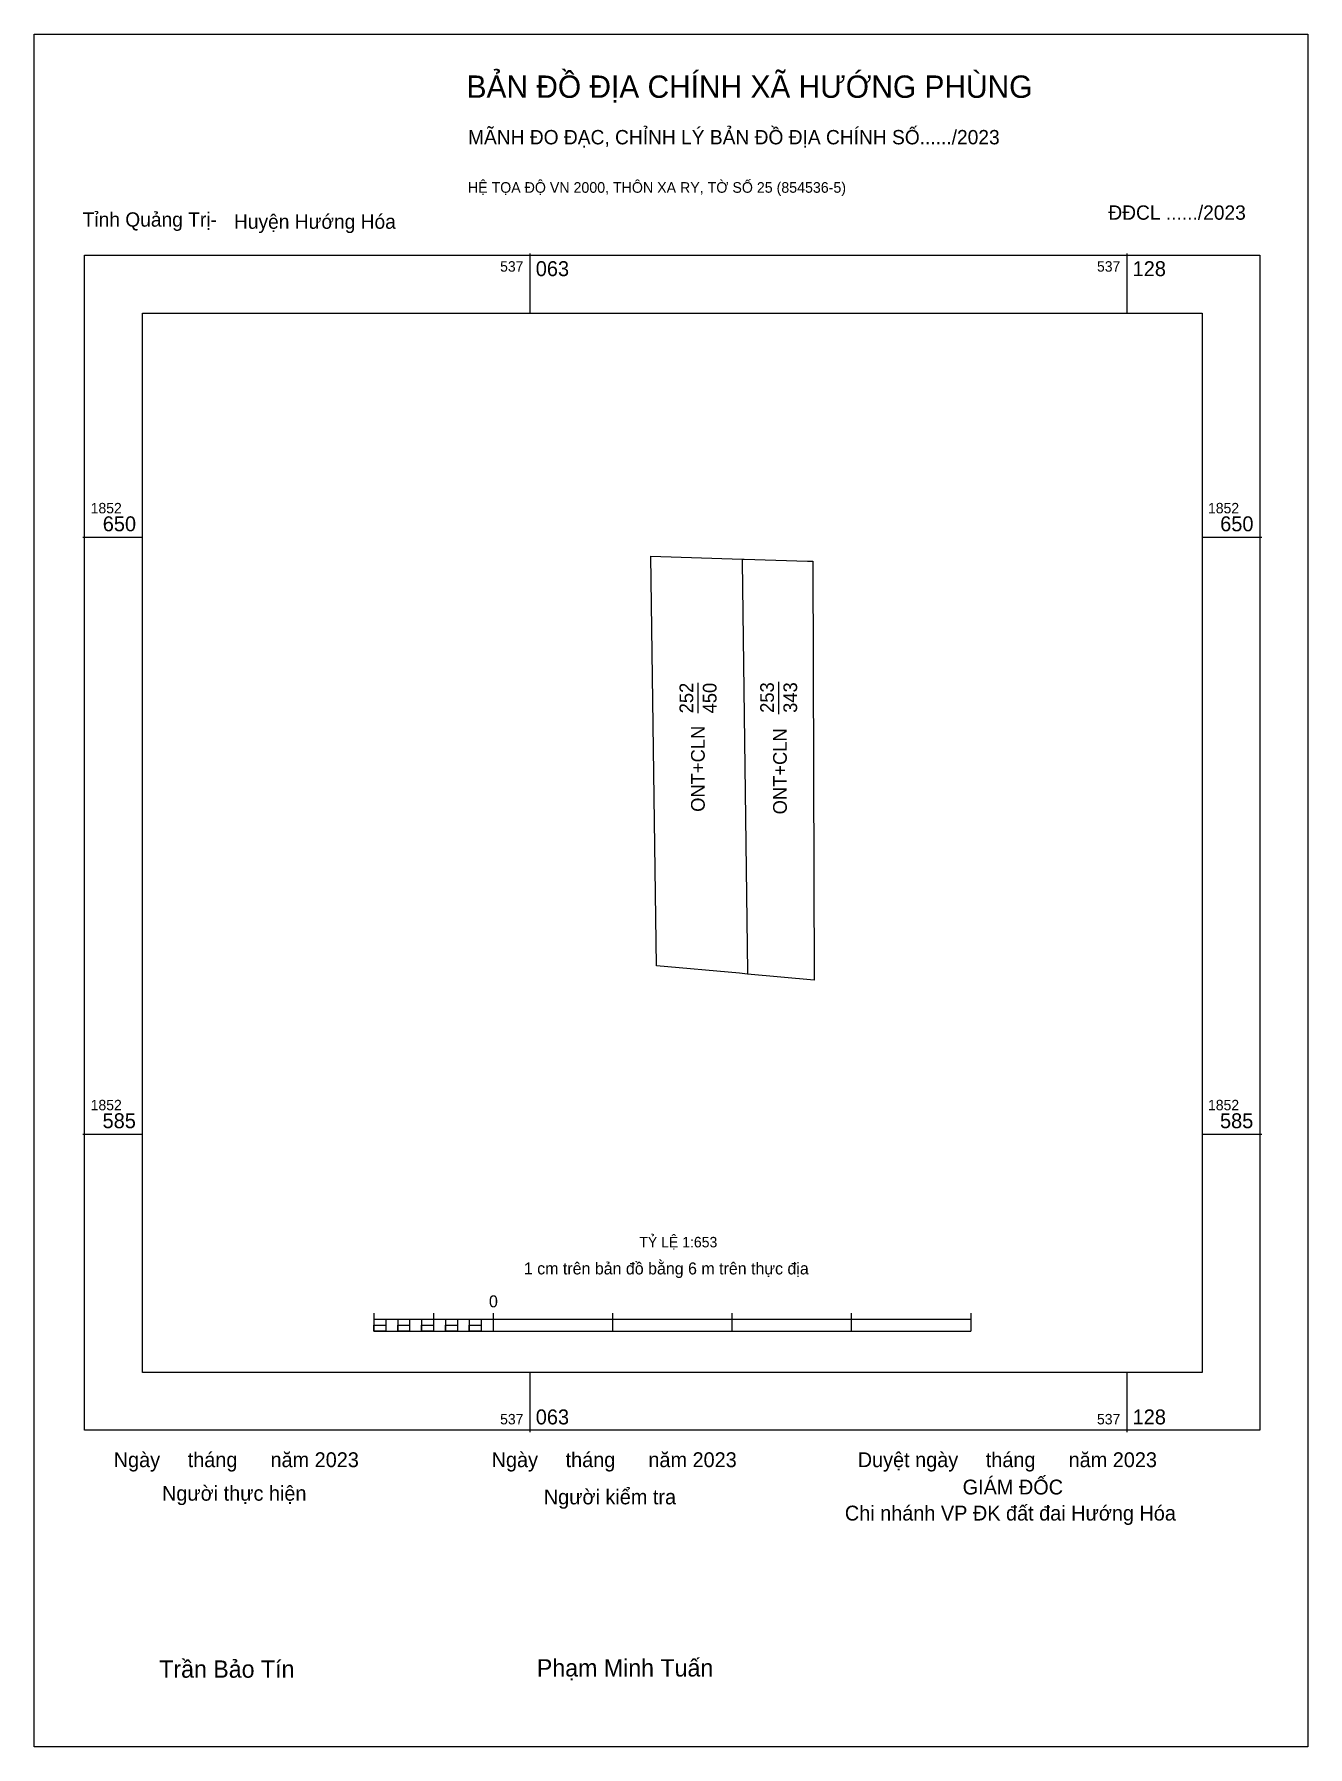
# Model space of a CAD drawing. Extents: x 537009 to 537149, y 1852518 to 1852705.
import ezdxf

# ---------------------------------------------------------------- set-up
doc = ezdxf.new("R2010")
doc.units = 0
for name, color, linetype in [('Level 10', 7, 'Continuous'), ('Level 13', 7, 'Continuous'), ('Level 15', 7, 'Continuous'), ('Level 6', 7, 'Continuous'), ('Level 62', 7, 'Continuous'), ('Level 63', 7, 'Continuous'), ('Level 9', 7, 'Continuous')]:
    doc.layers.add(name, color=color, linetype=linetype)

msp = doc.modelspace()

# ---------------------------------------------------------------- linework, layer by layer
at = {"layer": 'Level 10'}
msp.add_lwpolyline([(537076.76, 1852648.29), (537086.75, 1852647.97), (537086.75, 1852647.72), (537087.36, 1852602.82), (537087.36, 1852602.57), (537086.48, 1852602.65), (537077.4, 1852603.47)], close=True, dxfattribs=at)
msp.add_lwpolyline([(537076.76, 1852648.29), (537086.75, 1852647.97), (537087, 1852647.96), (537093.9, 1852647.74), (537094.49, 1852647.76), (537094.65, 1852601.91), (537087.36, 1852602.57), (537086.48, 1852602.65), (537077.4, 1852603.47), (537076.76, 1852648.29)], dxfattribs=at)
at = {"layer": 'Level 15'}
msp.add_lwpolyline([(537009.3, 1852705.41), (537148.65, 1852705.41), (537148.65, 1852518.02), (537009.3, 1852518.02)], close=True, dxfattribs=at)
at = {"layer": 'Level 62'}
msp.add_lwpolyline([(537021.15, 1852674.9), (537137.09, 1852674.9), (537137.09, 1852558.96), (537021.15, 1852558.96)], close=True, dxfattribs=at)
at = {"layer": 'Level 63'}
for p, q in [((537063.52, 1852681.43), (537063.52, 1852674.9)), ((537128.84, 1852681.43), (537128.84, 1852674.9)), ((537014.62, 1852650.36), (537021.15, 1852650.36)), ((537137.09, 1852650.36), (537143.62, 1852650.36)), ((537014.62, 1852585.05), (537021.15, 1852585.05)), ((537137.09, 1852585.05), (537143.62, 1852585.05)), ((537046.46, 1852565.45), (537046.46, 1852563.49)), ((537046.46, 1852564.8), (537111.78, 1852564.8)), ((537047.77, 1852564.8), (537047.77, 1852563.49)), ((537049.08, 1852564.8), (537049.08, 1852563.49)), ((537050.38, 1852564.8), (537050.38, 1852563.49)), ((537051.69, 1852564.8), (537051.69, 1852563.49)), ((537052.99, 1852565.45), (537052.99, 1852563.49)), ((537052.99, 1852564.8), (537052.99, 1852563.49)), ((537054.3, 1852564.8), (537054.3, 1852563.49)), ((537055.61, 1852564.8), (537055.61, 1852563.49)), ((537056.91, 1852564.8), (537056.91, 1852563.49)), ((537058.22, 1852564.8), (537058.22, 1852563.49)), ((537059.53, 1852565.45), (537059.53, 1852563.49)), ((537059.53, 1852564.8), (537059.53, 1852563.49)), ((537072.59, 1852565.45), (537072.59, 1852563.49)), ((537085.65, 1852565.45), (537085.65, 1852563.49)), ((537098.71, 1852565.45), (537098.71, 1852563.49)), ((537111.78, 1852565.45), (537111.78, 1852563.49)), ((537046.46, 1852563.49), (537111.78, 1852563.49)), ((537063.52, 1852558.96), (537063.52, 1852552.43)), ((537128.84, 1852558.96), (537128.84, 1852552.43))]:
    msp.add_line(p, q, dxfattribs=at)
for points in [[(537014.82, 1852681.23), (537143.41, 1852681.23), (537143.41, 1852552.64), (537014.82, 1852552.64)], [(537046.46, 1852564.15), (537047.77, 1852564.15), (537047.77, 1852563.49), (537046.46, 1852563.49)], [(537046.46, 1852564.15), (537047.77, 1852564.15), (537047.77, 1852563.49), (537046.46, 1852563.49)], [(537049.08, 1852564.15), (537050.38, 1852564.15), (537050.38, 1852563.49), (537049.08, 1852563.49)], [(537051.69, 1852564.15), (537052.99, 1852564.15), (537052.99, 1852563.49), (537051.69, 1852563.49)], [(537054.3, 1852564.15), (537055.61, 1852564.15), (537055.61, 1852563.49), (537054.3, 1852563.49)], [(537056.91, 1852564.15), (537058.22, 1852564.15), (537058.22, 1852563.49), (537056.91, 1852563.49)]]:
    msp.add_lwpolyline(points, close=True, dxfattribs=at)
at = {"layer": 'Level 9'}
for p, q in [((537081.94, 1852631.12), (537081.94, 1852634.42)), ((537090.76, 1852631), (537090.76, 1852634.53))]:
    msp.add_line(p, q, dxfattribs=at)

# ---------------------------------------------------------------- texts
at = {"layer": 'Level 13'}
for s, p in [('252', (537081.41, 1852631.1)), ('450', (537083.96, 1852631.09)), ('253', (537090.24, 1852631.15)), ('343', (537092.78, 1852631.15)), ('ONT+CLN', (537082.67, 1852620.32)), ('ONT+CLN', (537091.65, 1852620.04))]:
    msp.add_text(s, height=1.5, rotation=90, dxfattribs=at).set_placement(p)
at = {"layer": 'Level 6'}
msp.add_text('TỶ LỆ 1:653', height=1.1481, dxfattribs=at).set_placement((537075.51, 1852572.66))
at = {"layer": 'Level 63'}
for s, height, p in [('BẢN ĐỒ ĐỊA CHÍNH XÃ HƯỚNG PHÙNG', 2.4451, (537056.61, 1852698.45)), ('MÃNH ĐO ĐẠC, CHỈNH LÝ BẢN ĐỒ ĐỊA CHÍNH SỐ....../2023', 1.5689, (537056.77, 1852693.36)), ('HỆ TỌA ĐỘ VN 2000, THÔN XA RY, TỜ SỐ 25 (854536-5)', 1.1614, (537056.75, 1852688.06)), ('537', 1.143, (537060.28, 1852679.43)), ('063', 1.633, (537064.18, 1852678.94)), ('537', 1.143, (537125.59, 1852679.43)), ('128', 1.633, (537129.49, 1852678.94)), ('1852', 1.143, (537015.48, 1852652.98)), ('1852', 1.143, (537137.74, 1852652.98)), ('650', 1.633, (537016.8, 1852651.02)), ('650', 1.633, (537139.07, 1852651.02)), ('1852', 1.143, (537015.48, 1852587.66)), ('1852', 1.143, (537137.74, 1852587.66)), ('585', 1.633, (537016.78, 1852585.7)), ('585', 1.633, (537139.05, 1852585.7)), ('1 cm trên bản đồ bằng 6 m trên thực địa', 1.3062, (537062.88, 1852569.7)), ('0', 1.31, (537059.06, 1852566.1)), ('537', 1.143, (537060.28, 1852553.29)), ('063', 1.633, (537064.18, 1852553.29)), ('537', 1.143, (537125.59, 1852553.29)), ('128', 1.633, (537129.49, 1852553.29)), ('Ngày     tháng      năm 2023', 1.6252, (537018, 1852548.61)), ('Ngày     tháng      năm 2023', 1.6252, (537059.35, 1852548.61)), ('Duyệt ngày     tháng      năm 2023', 1.6252, (537099.41, 1852548.61)), ('GIÁM ĐỐC', 1.625, (537110.89, 1852545.62)), ('Người thực hiện', 1.6252, (537023.28, 1852544.94)), ('Người kiểm tra', 1.6252, (537065.06, 1852544.54)), ('Chi nhánh VP ĐK đất đai Hướng Hóa', 1.6252, (537098, 1852542.77)), ('Trần Bảo Tín', 1.8956, (537022.98, 1852525.57)), ('Phạm Minh Tuấn', 1.8956, (537064.3, 1852525.7))]:
    msp.add_text(s, height=height, dxfattribs=at).set_placement(p)
at = {"layer": 'Level 9'}
for s, p in [('Tỉnh Quảng Trị-', (537014.6, 1852684.35)), ('Huyện Hướng Hóa', (537031.16, 1852684.12)), ('ĐĐCL ....../2023', (537126.83, 1852685.11))]:
    msp.add_text(s, height=1.5689, dxfattribs=at).set_placement(p)

doc.saveas('drawing.dxf')
